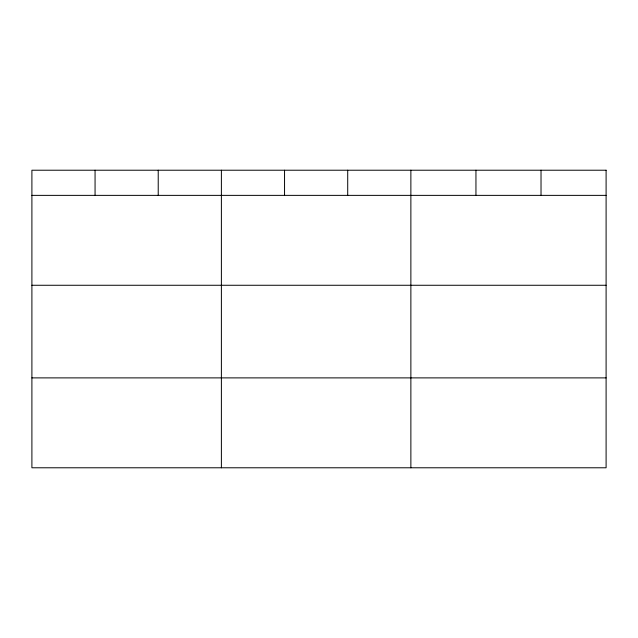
<?xml version="1.0" encoding="UTF-8"?>
<svg xmlns="http://www.w3.org/2000/svg" width="638" height="638" viewBox="0 0 638 638"><rect width="100%" height="100%" fill="white"/><g stroke="black" fill="none" stroke-linecap="round" stroke-linejoin="round"><path stroke-width="0.96" d="M31.9 195.372L606.1 195.372M31.9 285.266L606.1 285.266M31.9 377.887L606.1 377.887M541.024 170.218L541.024 195.372M475.948 170.218L475.948 195.372M410.872 170.218L410.872 467.782M347.71 170.218L347.71 195.372M284.548 170.218L284.548 195.372M221.386 170.218L221.386 467.782M158.224 170.218L158.224 195.372M95.062 170.218L95.062 195.372M606.1 170.218L31.9 170.218L31.9 467.782L606.1 467.782L606.1 170.218"/></g></svg>
